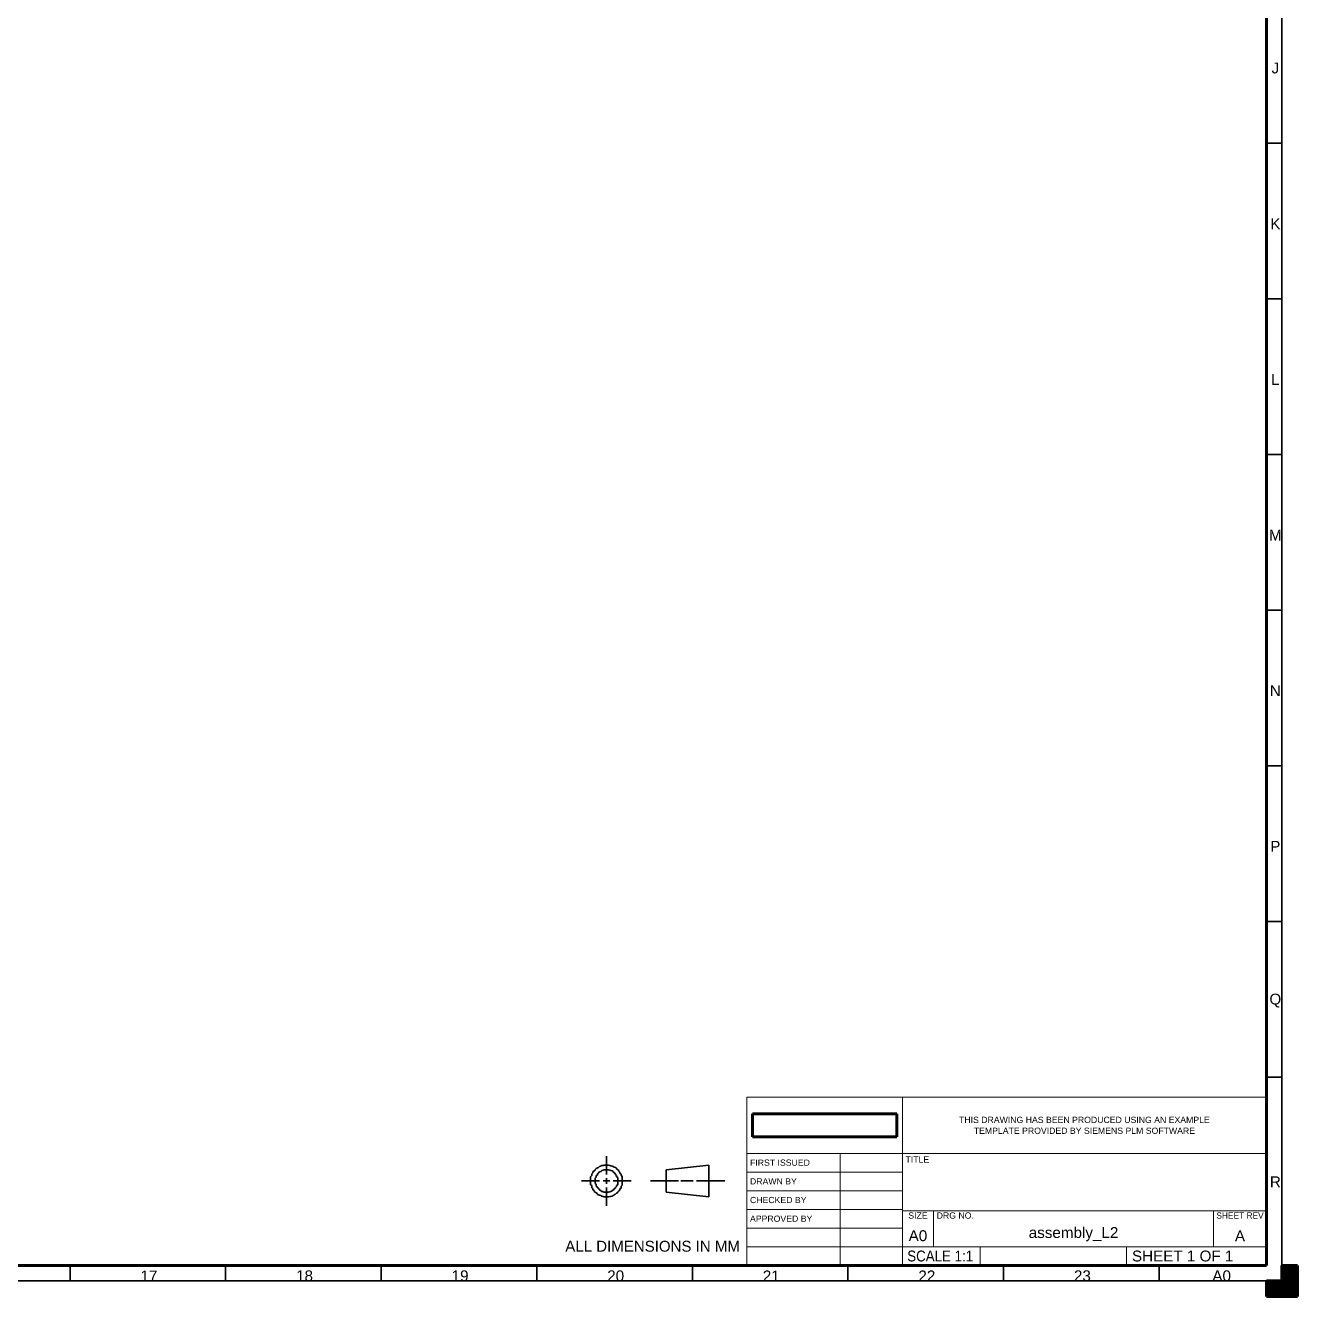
# Model space of a CAD drawing. Header units: millimetres. Extents: x 0 to 1189, y 0 to 841.
# Drawn here: x 780.2 to 1189, y 0 to 408.3 of the extents above; entities that cross this region are included whole.
import ezdxf

# ---------------------------------------------------------------- set-up
doc = ezdxf.new("R2010")
doc.units = ezdxf.units.MM
doc.layers.add('1', color=7, linetype='Continuous', true_color=0xffffff)
doc.layers.add('256', color=7, linetype='Continuous', true_color=0xffffff)
doc.styles.add('Arial', font='Arial')
picture_1 = doc.add_image_def('image1.jpg', size_in_pixel=(548, 87))

# ---------------------------------------------------------------- blocks, each defined once
blk = doc.blocks.new('HATCH5')
at = {"color": 18, "lineweight": 13}
for p, q in [((1184, 9.98988), (1189, 9.98988)), ((1184, 9.94755), (1189, 9.94755)), ((1184, 9.90522), (1189, 9.90522)), ((1184, 9.86289), (1189, 9.86289)), ((1184, 9.82056), (1189, 9.82056)), ((1184, 9.77823), (1189, 9.77823)), ((1184, 9.7359), (1189, 9.7359)), ((1184, 9.69357), (1189, 9.69357)), ((1184, 9.65124), (1189, 9.65124)), ((1184, 9.60891), (1189, 9.60891)), ((1184, 9.56658), (1189, 9.56658)), ((1184, 9.52425), (1189, 9.52425)), ((1184, 9.48192), (1189, 9.48192)), ((1184, 9.43959), (1189, 9.43959)), ((1184, 9.39726), (1189, 9.39726)), ((1184, 9.35493), (1189, 9.35493)), ((1184, 9.3126), (1189, 9.3126)), ((1184, 9.27027), (1189, 9.27027)), ((1184, 9.22794), (1189, 9.22794)), ((1184, 9.18561), (1189, 9.18561)), ((1184, 9.14328), (1189, 9.14328)), ((1184, 9.10095), (1189, 9.10095)), ((1184, 9.05862), (1189, 9.05862)), ((1184, 9.01629), (1189, 9.01629)), ((1184, 8.97396), (1189, 8.97396)), ((1184, 8.93163), (1189, 8.93163)), ((1184, 8.8893), (1189, 8.8893)), ((1184, 8.84697), (1189, 8.84697)), ((1184, 8.80464), (1189, 8.80464)), ((1184, 8.76231), (1189, 8.76231)), ((1184, 8.71998), (1189, 8.71998)), ((1184, 8.67765), (1189, 8.67765)), ((1184, 8.63532), (1189, 8.63532)), ((1184, 8.59299), (1189, 8.59299)), ((1184, 8.55066), (1189, 8.55066)), ((1184, 8.50833), (1189, 8.50833)), ((1184, 8.466), (1189, 8.466)), ((1184, 8.42367), (1189, 8.42367)), ((1184, 8.38134), (1189, 8.38134)), ((1184, 8.33901), (1189, 8.33901)), ((1184, 8.29668), (1189, 8.29668)), ((1184, 8.25435), (1189, 8.25435)), ((1184, 8.21202), (1189, 8.21202)), ((1179, 4.99494), (1189, 4.99494)), ((1179, 4.95261), (1189, 4.95261)), ((1179, 4.91028), (1189, 4.91028)), ((1179, 4.86795), (1189, 4.86795)), ((1179, 4.82562), (1189, 4.82562)), ((1179, 4.78329), (1189, 4.78329)), ((1179, 4.74096), (1189, 4.74096)), ((1179, 4.69863), (1189, 4.69863)), ((1179, 4.6563), (1189, 4.6563)), ((1179, 4.61397), (1189, 4.61397)), ((1179, 4.57164), (1189, 4.57164)), ((1179, 4.52931), (1189, 4.52931)), ((1179, 4.48698), (1189, 4.48698)), ((1179, 4.44465), (1189, 4.44465)), ((1179, 4.40232), (1189, 4.40232)), ((1179, 4.35999), (1189, 4.35999)), ((1179, 4.31766), (1189, 4.31766)), ((1179, 4.27533), (1189, 4.27533)), ((1179, 4.233), (1189, 4.233)), ((1179, 4.19067), (1189, 4.19067)), ((1179, 4.14834), (1189, 4.14834)), ((1179, 4.10601), (1189, 4.10601)), ((1184, 8.16969), (1189, 8.16969)), ((1184, 8.12736), (1189, 8.12736)), ((1184, 8.08503), (1189, 8.08503)), ((1184, 8.0427), (1189, 8.0427)), ((1184, 8.00037), (1189, 8.00037)), ((1184, 7.95804), (1189, 7.95804)), ((1184, 7.91571), (1189, 7.91571)), ((1184, 7.87338), (1189, 7.87338)), ((1184, 7.83105), (1189, 7.83105)), ((1184, 7.78872), (1189, 7.78872)), ((1184, 7.74639), (1189, 7.74639)), ((1184, 7.70406), (1189, 7.70406)), ((1184, 7.66173), (1189, 7.66173)), ((1184, 7.6194), (1189, 7.6194)), ((1184, 7.57707), (1189, 7.57707)), ((1184, 7.53474), (1189, 7.53474)), ((1184, 7.49241), (1189, 7.49241)), ((1184, 7.45008), (1189, 7.45008)), ((1184, 7.40775), (1189, 7.40775)), ((1184, 7.36542), (1189, 7.36542)), ((1184, 7.32309), (1189, 7.32309)), ((1184, 7.28076), (1189, 7.28076)), ((1184, 7.23843), (1189, 7.23843)), ((1184, 7.1961), (1189, 7.1961)), ((1184, 7.15377), (1189, 7.15377)), ((1184, 7.11144), (1189, 7.11144)), ((1184, 7.06911), (1189, 7.06911)), ((1184, 7.02678), (1189, 7.02678)), ((1184, 6.98445), (1189, 6.98445)), ((1184, 6.94212), (1189, 6.94212)), ((1184, 6.89979), (1189, 6.89979)), ((1184, 6.85746), (1189, 6.85746)), ((1184, 6.81513), (1189, 6.81513)), ((1184, 6.7728), (1189, 6.7728)), ((1184, 6.73047), (1189, 6.73047)), ((1184, 6.68814), (1189, 6.68814)), ((1184, 6.64581), (1189, 6.64581)), ((1184, 6.60348), (1189, 6.60348)), ((1184, 6.56115), (1189, 6.56115)), ((1184, 6.51882), (1189, 6.51882)), ((1184, 6.47649), (1189, 6.47649)), ((1184, 6.43416), (1189, 6.43416)), ((1184, 6.39183), (1189, 6.39183)), ((1184, 6.3495), (1189, 6.3495)), ((1184, 6.30717), (1189, 6.30717)), ((1184, 6.26484), (1189, 6.26484)), ((1184, 6.22251), (1189, 6.22251)), ((1184, 6.18018), (1189, 6.18018)), ((1184, 6.13785), (1189, 6.13785)), ((1184, 6.09552), (1189, 6.09552)), ((1184, 6.05319), (1189, 6.05319)), ((1184, 6.01086), (1189, 6.01086)), ((1184, 5.96853), (1189, 5.96853)), ((1184, 5.9262), (1189, 5.9262)), ((1184, 5.88387), (1189, 5.88387)), ((1184, 5.84154), (1189, 5.84154)), ((1184, 5.79921), (1189, 5.79921)), ((1184, 5.75688), (1189, 5.75688)), ((1184, 5.71455), (1189, 5.71455)), ((1184, 5.67222), (1189, 5.67222)), ((1184, 5.62989), (1189, 5.62989)), ((1184, 5.58756), (1189, 5.58756)), ((1184, 5.54523), (1189, 5.54523)), ((1184, 5.5029), (1189, 5.5029)), ((1184, 5.46057), (1189, 5.46057)), ((1184, 5.41824), (1189, 5.41824)), ((1184, 5.37591), (1189, 5.37591)), ((1184, 5.33358), (1189, 5.33358)), ((1184, 5.29125), (1189, 5.29125)), ((1184, 5.24892), (1189, 5.24892)), ((1184, 5.20659), (1189, 5.20659)), ((1184, 5.16426), (1189, 5.16426)), ((1184, 5.12193), (1189, 5.12193)), ((1184, 5.0796), (1189, 5.0796)), ((1184, 5.03727), (1189, 5.03727)), ((1179, 4.06368), (1189, 4.06368)), ((1179, 4.02135), (1189, 4.02135)), ((1179, 3.97902), (1189, 3.97902)), ((1179, 3.93669), (1189, 3.93669)), ((1179, 3.89436), (1189, 3.89436)), ((1179, 3.85203), (1189, 3.85203)), ((1179, 3.8097), (1189, 3.8097)), ((1179, 3.76737), (1189, 3.76737)), ((1179, 3.72504), (1189, 3.72504)), ((1179, 3.68271), (1189, 3.68271)), ((1179, 3.64038), (1189, 3.64038)), ((1179, 3.59805), (1189, 3.59805)), ((1179, 3.55572), (1189, 3.55572)), ((1179, 3.51339), (1189, 3.51339)), ((1179, 3.47106), (1189, 3.47106)), ((1179, 3.42873), (1189, 3.42873)), ((1179, 3.3864), (1189, 3.3864)), ((1179, 3.34407), (1189, 3.34407)), ((1179, 3.30174), (1189, 3.30174)), ((1179, 3.25941), (1189, 3.25941)), ((1179, 3.21708), (1189, 3.21708)), ((1179, 3.17475), (1189, 3.17475)), ((1179, 3.13242), (1189, 3.13242)), ((1179, 3.09009), (1189, 3.09009)), ((1179, 3.04776), (1189, 3.04776)), ((1179, 3.00543), (1189, 3.00543)), ((1179, 2.9631), (1189, 2.9631)), ((1179, 2.92077), (1189, 2.92077)), ((1179, 2.87844), (1189, 2.87844)), ((1179, 2.83611), (1189, 2.83611)), ((1179, 2.79378), (1189, 2.79378)), ((1179, 2.75145), (1189, 2.75145)), ((1179, 2.70912), (1189, 2.70912)), ((1179, 2.66679), (1189, 2.66679)), ((1179, 2.62446), (1189, 2.62446)), ((1179, 2.58213), (1189, 2.58213)), ((1179, 2.5398), (1189, 2.5398)), ((1179, 2.49747), (1189, 2.49747)), ((1179, 2.45514), (1189, 2.45514)), ((1179, 2.41281), (1189, 2.41281)), ((1179, 2.37048), (1189, 2.37048)), ((1179, 2.32815), (1189, 2.32815)), ((1179, 2.28582), (1189, 2.28582)), ((1179, 2.24349), (1189, 2.24349)), ((1179, 2.20116), (1189, 2.20116)), ((1179, 2.15883), (1189, 2.15883)), ((1179, 2.1165), (1189, 2.1165)), ((1179, 2.07417), (1189, 2.07417)), ((1179, 2.03184), (1189, 2.03184)), ((1179, 1.98951), (1189, 1.98951)), ((1179, 1.94718), (1189, 1.94718)), ((1179, 1.90485), (1189, 1.90485)), ((1179, 1.86252), (1189, 1.86252)), ((1179, 1.82019), (1189, 1.82019)), ((1179, 1.77786), (1189, 1.77786)), ((1179, 1.73553), (1189, 1.73553)), ((1179, 1.6932), (1189, 1.6932)), ((1179, 1.65087), (1189, 1.65087)), ((1179, 1.60854), (1189, 1.60854)), ((1179, 1.56621), (1189, 1.56621)), ((1179, 1.52388), (1189, 1.52388)), ((1179, 1.48155), (1189, 1.48155)), ((1179, 1.43922), (1189, 1.43922)), ((1179, 1.39689), (1189, 1.39689)), ((1179, 1.35456), (1189, 1.35456)), ((1179, 1.31223), (1189, 1.31223)), ((1179, 1.2699), (1189, 1.2699)), ((1179, 1.22757), (1189, 1.22757)), ((1179, 1.18524), (1189, 1.18524)), ((1179, 1.14291), (1189, 1.14291)), ((1179, 1.10058), (1189, 1.10058)), ((1179, 1.05825), (1189, 1.05825)), ((1179, 1.01592), (1189, 1.01592)), ((1179, 0.97359), (1189, 0.97359)), ((1179, 0.93126), (1189, 0.93126)), ((1179, 0.88893), (1189, 0.88893)), ((1179, 0.8466), (1189, 0.8466)), ((1179, 0.80427), (1189, 0.80427)), ((1179, 0.76194), (1189, 0.76194)), ((1179, 0.71961), (1189, 0.71961)), ((1179, 0.67728), (1189, 0.67728)), ((1179, 0.63495), (1189, 0.63495)), ((1179, 0.59262), (1189, 0.59262)), ((1179, 0.55029), (1189, 0.55029)), ((1179, 0.50796), (1189, 0.50796)), ((1179, 0.46563), (1189, 0.46563)), ((1179, 0.4233), (1189, 0.4233)), ((1179, 0.38097), (1189, 0.38097)), ((1179, 0.33864), (1189, 0.33864)), ((1179, 0.29631), (1189, 0.29631)), ((1179, 0.25398), (1189, 0.25398)), ((1179, 0.21165), (1189, 0.21165)), ((1179, 0.16932), (1189, 0.16932)), ((1179, 0.12699), (1189, 0.12699)), ((1179, 0.08466), (1189, 0.08466)), ((1179, 0.04233), (1189, 0.04233)), ((1179, 0), (1189, 0))]:
    blk.add_line(p, q, dxfattribs=at)
blk = doc.blocks.new('3RDANG')
at = {"layer": '1', "color": 18, "linetype": 'Continuous', "lineweight": 35}
for p, q in [((0.173228, 0.629921), (0.173228, 1)), ((0.141732, 0.811024), (0.133858, 0.80315)), ((0.133858, 0.80315), (0.133858, 0.795276)), ((0.149606, 0.811024), (0.141732, 0.811024)), ((0.15748, 0.818898), (0.149606, 0.811024)), ((0.165354, 0.818898), (0.15748, 0.818898)), ((0.173228, 0.818898), (0.165354, 0.818898)), ((0.181102, 0.818898), (0.173228, 0.818898)), ((0.188976, 0.818898), (0.181102, 0.818898)), ((0.19685, 0.811024), (0.188976, 0.818898)), ((0.204724, 0.80315), (0.19685, 0.811024)), ((0.212598, 0.795276), (0.204724, 0.80315)), ((0.889764, 0.818898), (0.590551, 0.724409)), ((0.889764, 0.181102), (0.889764, 0.818898)), ((0.094488, 0.716535), (0.086614, 0.700787)), ((0.102362, 0.748031), (0.094488, 0.732283)), ((0.094488, 0.732283), (0.094488, 0.716535)), ((0.110236, 0.76378), (0.102362, 0.748031)), ((0.11811, 0.771654), (0.110236, 0.76378)), ((0.125984, 0.787402), (0.11811, 0.771654)), ((0.133858, 0.795276), (0.125984, 0.787402)), ((0.149606, 0.716535), (0.141732, 0.708661)), ((0.15748, 0.724409), (0.149606, 0.716535)), ((0.149606, 0.716535), (0.149606, 0.716535)), ((0.165354, 0.724409), (0.15748, 0.724409)), ((0.173228, 0.724409), (0.165354, 0.724409)), ((0.181102, 0.724409), (0.173228, 0.724409)), ((0.173228, 0.724409), (0.173228, 0.724409)), ((0.188976, 0.724409), (0.181102, 0.724409)), ((0.19685, 0.716535), (0.188976, 0.724409)), ((0.188976, 0.724409), (0.188976, 0.724409)), ((0.204724, 0.708661), (0.19685, 0.716535)), ((0.220472, 0.787402), (0.212598, 0.795276)), ((0.228346, 0.779528), (0.220472, 0.787402)), ((0.23622, 0.771654), (0.228346, 0.779528)), ((0.244094, 0.755906), (0.23622, 0.771654)), ((0.244094, 0.740157), (0.244094, 0.755906)), ((0.251969, 0.724409), (0.244094, 0.740157)), ((0.259843, 0.708661), (0.251969, 0.724409)), ((0.590551, 0.724409), (0.590551, 0.275591)), ((0.07874, 0.661417), (0.070866, 0.645669)), ((0.070866, 0.645669), (0.070866, 0.622047)), ((0.086614, 0.700787), (0.07874, 0.685039)), ((0.07874, 0.685039), (0.07874, 0.661417)), ((0.11811, 0.653543), (0.110236, 0.645669)), ((0.110236, 0.645669), (0.110236, 0.629921)), ((0.110236, 0.629921), (0.110236, 0.614173)), ((0.125984, 0.677165), (0.11811, 0.669291)), ((0.11811, 0.669291), (0.11811, 0.653543)), ((0.133858, 0.692913), (0.125984, 0.685039)), ((0.125984, 0.685039), (0.125984, 0.677165)), ((0.141732, 0.700787), (0.133858, 0.692913)), ((0.141732, 0.708661), (0.141732, 0.700787)), ((0.212598, 0.700787), (0.204724, 0.708661)), ((0.204724, 0.708661), (0.204724, 0.708661)), ((0.220472, 0.692913), (0.212598, 0.700787)), ((0.220472, 0.677165), (0.220472, 0.692913)), ((0.228346, 0.669291), (0.220472, 0.677165)), ((0.228346, 0.661417), (0.228346, 0.669291)), ((0.23622, 0.645669), (0.228346, 0.661417)), ((0.23622, 0.637795), (0.23622, 0.645669)), ((0.23622, 0.622047), (0.23622, 0.637795)), ((0.259843, 0.692913), (0.259843, 0.708661)), ((0.267717, 0.677165), (0.259843, 0.692913)), ((0.267717, 0.653543), (0.267717, 0.677165)), ((0.275591, 0.637795), (0.267717, 0.653543)), ((0.275591, 0.614173), (0.275591, 0.637795)), ((0.070866, 0.606299), (0.062992, 0.582677)), ((0.062992, 0.582677), (0.062992, 0.559055)), ((0.062992, 0.559055), (0.062992, 0.535433)), ((0.062992, 0.535433), (0.062992, 0.519685)), ((0.070866, 0.622047), (0.070866, 0.606299)), ((0.102362, 0.574803), (0.094488, 0.559055)), ((0.094488, 0.559055), (0.094488, 0.543307)), ((0.094488, 0.543307), (0.094488, 0.527559)), ((0.110236, 0.614173), (0.102362, 0.606299)), ((0.102362, 0.606299), (0.102362, 0.590551)), ((0.102362, 0.590551), (0.102362, 0.574803)), ((0.173228, 0.440945), (0.173228, 0.559055)), ((0.244094, 0.606299), (0.23622, 0.622047)), ((0.244094, 0.598425), (0.244094, 0.606299)), ((0.244094, 0.582677), (0.244094, 0.598425)), ((0.251969, 0.566929), (0.244094, 0.582677)), ((0.251969, 0.551181), (0.251969, 0.566929)), ((0.251969, 0.535433), (0.251969, 0.551181)), ((0.251969, 0.519685), (0.251969, 0.535433)), ((0.283465, 0.590551), (0.275591, 0.614173)), ((0.283465, 0.574803), (0.283465, 0.590551)), ((0.283465, 0.551181), (0.283465, 0.574803)), ((0.283465, 0.527559), (0.283465, 0.551181)), ((0.125984, 0.503937), (0, 0.503937)), ((0.062992, 0.519685), (0.062992, 0.496063)), ((0.062992, 0.496063), (0.062992, 0.472441)), ((0.062992, 0.472441), (0.062992, 0.448819)), ((0.062992, 0.448819), (0.062992, 0.425197)), ((0.094488, 0.527559), (0.094488, 0.511811)), ((0.094488, 0.511811), (0.094488, 0.496063)), ((0.094488, 0.496063), (0.094488, 0.480315)), ((0.094488, 0.480315), (0.094488, 0.464567)), ((0.094488, 0.464567), (0.094488, 0.448819)), ((0.094488, 0.448819), (0.102362, 0.433071)), ((0.19685, 0.503937), (0.149606, 0.503937)), ((0.346457, 0.503937), (0.220472, 0.503937)), ((0.251969, 0.503937), (0.251969, 0.519685)), ((0.251969, 0.488189), (0.251969, 0.503937)), ((0.251969, 0.472441), (0.251969, 0.488189)), ((0.251969, 0.456693), (0.251969, 0.472441)), ((0.251969, 0.440945), (0.251969, 0.456693)), ((0.283465, 0.503937), (0.283465, 0.527559)), ((0.283465, 0.480315), (0.283465, 0.503937)), ((0.283465, 0.464567), (0.283465, 0.480315)), ((0.283465, 0.440945), (0.283465, 0.464567)), ((0.480315, 0.503937), (0.677165, 0.503937)), ((0.692913, 0.503937), (0.779528, 0.503937)), ((1, 0.503937), (0.80315, 0.503937)), ((0.062992, 0.425197), (0.070866, 0.409449)), ((0.070866, 0.409449), (0.070866, 0.385827)), ((0.070866, 0.385827), (0.070866, 0.362205)), ((0.070866, 0.362205), (0.07874, 0.346457)), ((0.102362, 0.433071), (0.102362, 0.417323)), ((0.102362, 0.417323), (0.102362, 0.401575)), ((0.102362, 0.401575), (0.102362, 0.393701)), ((0.102362, 0.393701), (0.110236, 0.377953)), ((0.110236, 0.377953), (0.110236, 0.362205)), ((0.110236, 0.362205), (0.11811, 0.354331)), ((0.173228, 0), (0.173228, 0.370079)), ((0.23622, 0.370079), (0.244094, 0.385827)), ((0.23622, 0.354331), (0.23622, 0.370079)), ((0.244094, 0.409449), (0.251969, 0.425197)), ((0.244094, 0.393701), (0.244094, 0.409449)), ((0.244094, 0.385827), (0.244094, 0.393701)), ((0.251969, 0.425197), (0.251969, 0.440945)), ((0.275591, 0.393701), (0.283465, 0.417323)), ((0.275591, 0.377953), (0.275591, 0.393701)), ((0.275591, 0.354331), (0.275591, 0.377953)), ((0.283465, 0.417323), (0.283465, 0.440945)), ((0.07874, 0.346457), (0.07874, 0.322835)), ((0.07874, 0.322835), (0.086614, 0.307087)), ((0.086614, 0.307087), (0.086614, 0.291339)), ((0.086614, 0.291339), (0.094488, 0.275591)), ((0.094488, 0.275591), (0.102362, 0.259843)), ((0.11811, 0.354331), (0.11811, 0.338583)), ((0.11811, 0.338583), (0.125984, 0.330709)), ((0.125984, 0.330709), (0.125984, 0.322835)), ((0.125984, 0.322835), (0.133858, 0.307087)), ((0.133858, 0.307087), (0.133858, 0.299213)), ((0.133858, 0.299213), (0.141732, 0.291339)), ((0.141732, 0.291339), (0.149606, 0.291339)), ((0.149606, 0.291339), (0.149606, 0.283465)), ((0.149606, 0.283465), (0.15748, 0.275591)), ((0.15748, 0.275591), (0.165354, 0.275591)), ((0.165354, 0.275591), (0.165354, 0.275591)), ((0.165354, 0.275591), (0.173228, 0.275591)), ((0.173228, 0.275591), (0.181102, 0.275591)), ((0.181102, 0.275591), (0.181102, 0.275591)), ((0.181102, 0.275591), (0.188976, 0.275591)), ((0.188976, 0.275591), (0.19685, 0.283465)), ((0.19685, 0.283465), (0.204724, 0.291339)), ((0.19685, 0.283465), (0.19685, 0.283465)), ((0.204724, 0.291339), (0.212598, 0.299213)), ((0.212598, 0.307087), (0.220472, 0.314961)), ((0.212598, 0.299213), (0.212598, 0.307087)), ((0.220472, 0.322835), (0.228346, 0.330709)), ((0.220472, 0.314961), (0.220472, 0.322835)), ((0.228346, 0.346457), (0.23622, 0.354331)), ((0.228346, 0.330709), (0.228346, 0.346457)), ((0.244094, 0.251969), (0.251969, 0.267717)), ((0.251969, 0.283465), (0.259843, 0.299213)), ((0.251969, 0.267717), (0.251969, 0.283465)), ((0.259843, 0.299213), (0.267717, 0.314961)), ((0.267717, 0.338583), (0.275591, 0.354331)), ((0.267717, 0.314961), (0.267717, 0.338583)), ((0.590551, 0.275591), (0.889764, 0.181102)), ((0.102362, 0.259843), (0.110236, 0.244094)), ((0.110236, 0.244094), (0.110236, 0.228346)), ((0.110236, 0.228346), (0.11811, 0.220472)), ((0.11811, 0.220472), (0.125984, 0.212598)), ((0.125984, 0.212598), (0.133858, 0.204724)), ((0.133858, 0.204724), (0.141732, 0.19685)), ((0.141732, 0.19685), (0.149606, 0.188976)), ((0.149606, 0.188976), (0.15748, 0.181102)), ((0.15748, 0.181102), (0.165354, 0.181102)), ((0.165354, 0.181102), (0.173228, 0.181102)), ((0.173228, 0.181102), (0.181102, 0.181102)), ((0.181102, 0.181102), (0.188976, 0.181102)), ((0.188976, 0.181102), (0.19685, 0.188976)), ((0.19685, 0.188976), (0.204724, 0.188976)), ((0.204724, 0.188976), (0.212598, 0.19685)), ((0.212598, 0.19685), (0.220472, 0.204724)), ((0.220472, 0.204724), (0.228346, 0.212598)), ((0.228346, 0.228346), (0.23622, 0.23622)), ((0.228346, 0.212598), (0.228346, 0.228346)), ((0.23622, 0.23622), (0.244094, 0.251969))]:
    blk.add_line(p, q, dxfattribs=at)
blk = doc.blocks.new('TabularNote1')
at = {"layer": '1', "color": 18, "linetype": 'Continuous', "lineweight": 35, "xscale": 46, "yscale": 16}
blk.add_blockref('3RDANG', (-52.996094, 19), dxfattribs=at)
at = {"layer": '1', "color": 18, "linetype": 'Continuous', "lineweight": 13, "char_height": 3.5, "line_spacing_factor": 1.047437, "style": 'Arial'}
for s, insert, attachment_point in [('\\fArial|b0|i0;\\W1.0000;                                ', (-30, 27), 5), ('\\fArial|b0|i0;\\W0.9888;ALL DIMENSIONS IN MM', (-58.244637, 6), 4)]:
    blk.add_mtext(s, dxfattribs=dict(at, insert=insert, attachment_point=attachment_point))
blk = doc.blocks.new('TabularNote2')
at = {"layer": '256', "color": 18, "linetype": 'Continuous', "lineweight": 18}
for p, q in [((-117, 54), (-107, 54)), ((-117, 54), (-117, 36)), ((-107, 54), (-92, 54)), ((-92, 54), (-45, 54)), ((-45, 54), (-17, 54)), ((-17, 54), (0, 54)), ((0, 54), (0, 36)), ((-117, 36), (-107, 36)), ((-117, 36), (-117, 33)), ((-117, 33), (-117, 17.5)), ((-107, 36), (-92, 36)), ((-92, 36), (-45, 36)), ((-45, 36), (-17, 36)), ((-17, 36), (0, 36)), ((0, 36), (0, 33)), ((0, 33), (0, 17.5)), ((-117, 17.5), (-107, 17.5)), ((-117, 17.5), (-117, 14)), ((-107, 17.5), (-92, 17.5)), ((-107, 17.5), (-107, 14)), ((-92, 17.5), (-45, 17.5)), ((-45, 17.5), (-17, 17.5)), ((-17, 17.5), (0, 17.5)), ((-17, 17.5), (-17, 14)), ((0, 17.5), (0, 14)), ((-117, 14), (-117, 6)), ((-107, 14), (-107, 6)), ((-17, 14), (-17, 6)), ((0, 14), (0, 6)), ((-117, 6), (-107, 6)), ((-117, 6), (-117, 0)), ((-107, 6), (-92, 6)), ((-92, 6), (-45, 6)), ((-92, 6), (-92, 0)), ((-45, 6), (-17, 6)), ((-45, 6), (-45, 0)), ((-17, 6), (0, 6)), ((0, 6), (0, 0)), ((-117, 0), (-107, 0)), ((-107, 0), (-92, 0)), ((-92, 0), (-45, 0)), ((-45, 0), (-17, 0)), ((-17, 0), (0, 0))]:
    blk.add_line(p, q, dxfattribs=at)
at = {"layer": '1', "color": 18, "linetype": 'Continuous', "lineweight": 13, "line_spacing_factor": 1.047437, "style": 'Arial'}
for s, insert, char_height, attachment_point in [('\\fArial|b0|i0;\\W1.0000;THIS DRAWING HAS BEEN PRODUCED USING AN EXAMPLE\\PTEMPLATE PROVIDED BY SIEMENS PLM SOFTWARE', (-58.5, 45), 2, 5), ('\\fArial|b0|i0;\\W1.0000;TITLE', (-115.975, 35), 2, 1), ('\\fArial|b0|i0;\\W1.0000;SIZE', (-112, 15), 2, 8), ('\\fArial|b0|i0;\\W1.0000;DRG NO.', (-105.975, 15), 2, 7), ('\\fArial|b0|i0;\\W0.9603;SHEET REV', (-8.5, 15), 2, 8), ('\\fArial|b0|i0;\\W1.0000;assembly_L2', (-62, 7.75), 3.5, 8), ('\\fArial|b0|i0;\\W1.0000;A0', (-112, 7.75), 3.5, 8), ('\\fArial|b0|i0;\\W1.0000;A', (-8.5, 7.75), 3.5, 8), ('\\fArial|b0|i0;\\W0.8759;SCALE 1:1', (-115.442, 3), 3.5, 4), ('\\fArial|b0|i0;\\W1.0000;SHEET 1 OF 1', (-43.225, 3), 3.5, 4)]:
    blk.add_mtext(s, dxfattribs=dict(at, insert=insert, char_height=char_height, attachment_point=attachment_point))
blk = doc.blocks.new('TabularNote3')
at = {"layer": '256', "color": 18, "linetype": 'Continuous', "lineweight": 18}
for p, q in [((-50, 54), (-20, 54)), ((-50, 54), (-50, 36)), ((-20, 54), (0, 54)), ((0, 54), (0, 36)), ((-50, 36), (-20, 36)), ((-50, 36), (-50, 30)), ((-20, 36), (0, 36)), ((-20, 36), (-20, 30)), ((0, 36), (0, 30)), ((-50, 30), (-20, 30)), ((-50, 30), (-50, 24)), ((-20, 30), (0, 30)), ((-20, 30), (-20, 24)), ((0, 30), (0, 24)), ((-50, 24), (-20, 24)), ((-50, 24), (-50, 18)), ((-20, 24), (0, 24)), ((-20, 24), (-20, 18)), ((0, 24), (0, 18)), ((-50, 18), (-20, 18)), ((-50, 18), (-50, 12)), ((-20, 18), (0, 18)), ((-20, 18), (-20, 12)), ((0, 18), (0, 12)), ((-50, 12), (-20, 12)), ((-50, 12), (-50, 6)), ((-20, 12), (0, 12)), ((-20, 12), (-20, 6)), ((0, 12), (0, 6)), ((-50, 6), (-20, 6)), ((-50, 6), (-50, 0)), ((-20, 6), (0, 6)), ((-20, 6), (-20, 0)), ((0, 6), (0, 0)), ((-50, 0), (-20, 0)), ((-20, 0), (0, 0))]:
    blk.add_line(p, q, dxfattribs=at)
at = {"layer": '1', "color": 18, "linetype": 'Continuous', "lineweight": 13, "char_height": 2, "attachment_point": 4, "line_spacing_factor": 1.047437, "style": 'Arial'}
for s, insert in [('\\fArial|b0|i0;\\W1.0000;FIRST ISSUED', (-48.975, 33)), ('\\fArial|b0|i0;\\W1.0000;DRAWN BY', (-48.975, 27)), ('\\fArial|b0|i0;\\W1.0000;CHECKED BY', (-48.975, 21)), ('\\fArial|b0|i0;\\W1.0000;APPROVED BY', (-48.975, 15))]:
    blk.add_mtext(s, dxfattribs=dict(at, insert=insert))

msp = doc.modelspace()

# ---------------------------------------------------------------- linework, layer by layer
at = {"layer": '256', "color": 18, "linetype": 'Continuous', "lineweight": 35}
for p, q in [((1184, 836), (1184, 5)), ((1179, 370.5), (1184, 370.5)), ((1179, 320.5), (1184, 320.5)), ((1179, 270.5), (1184, 270.5)), ((1179, 220.5), (1184, 220.5)), ((1179, 170.5), (1184, 170.5)), ((1179, 120.5), (1184, 120.5)), ((1179, 70.5), (1184, 70.5)), ((794.5, 10), (794.5, 5)), ((844.5, 10), (844.5, 5)), ((894.5, 10), (894.5, 5)), ((944.5, 10), (944.5, 5)), ((994.5, 10), (994.5, 5)), ((1044.5, 10), (1044.5, 5)), ((1094.5, 10), (1094.5, 5)), ((1144.5, 10), (1144.5, 5)), ((1184, 5), (15, 5))]:
    msp.add_line(p, q, dxfattribs=at)
at = {"layer": '256', "color": 18, "linetype": 'Continuous', "lineweight": 70}
for p, q in [((1179, 831), (1179, 10)), ((1179, 10), (20, 10)), ((1184, 10), (1189, 10)), ((1184, 5), (1184, 10)), ((1189, 10), (1189, 0)), ((1179, 5), (1184, 5)), ((1179, 0), (1179, 5)), ((1189, 0), (1179, 0))]:
    msp.add_line(p, q, dxfattribs=at)

# ---------------------------------------------------------------- block references
at = {"layer": '256', "color": 163, "linetype": 'Continuous', "lineweight": 18}
for name, p in [('TabularNote3', (1062, 10)), ('TabularNote2', (1179, 10)), ('TabularNote1', (1011.90429, 10.133555))]:
    msp.add_blockref(name, p, dxfattribs=at)
at = {"layer": '256', "color": 18, "linetype": 'Continuous', "lineweight": 35}
msp.add_blockref('HATCH5', (0, 0), dxfattribs=at)

# ---------------------------------------------------------------- texts
at = {"layer": '256', "color": 18, "linetype": 'Continuous', "lineweight": 13, "char_height": 3.5, "attachment_point": 7, "line_spacing_factor": 1.047437, "style": 'Arial'}
for s, insert in [('\\fArial|b0|i0;\\W1.0000;J', (1180.638126, 392.871365)), ('\\fArial|b0|i0;\\W1.0000;K', (1180.229872, 342.871365)), ('\\fArial|b0|i0;\\W1.0000;L', (1180.500848, 292.871365)), ('\\fArial|b0|i0;\\W1.0000;M', (1179.824006, 242.871365)), ('\\fArial|b0|i0;\\W1.0000;N', (1180.094982, 192.871365)), ('\\fArial|b0|i0;\\W1.0000;P', (1180.229872, 142.871365)), ('\\fArial|b0|i0;\\W1.0000;Q', (1179.958897, 92.840328)), ('\\fArial|b0|i0;\\W1.0000;R', (1180.094982, 35.121365)), ('\\fArial|b0|i0;\\W1.0000;17', (817.141196, 4.864203)), ('\\fArial|b0|i0;\\W1.0000;18', (867.141196, 4.864203)), ('\\fArial|b0|i0;\\W1.0000;19', (917.141196, 4.864203)), ('\\fArial|b0|i0;\\W1.0000;20', (967.141196, 4.864203)), ('\\fArial|b0|i0;\\W1.0000;21', (1017.141196, 4.864203)), ('\\fArial|b0|i0;\\W1.0000;22', (1067.141196, 4.864203)), ('\\fArial|b0|i0;\\W1.0000;23', (1117.141196, 4.864203)), ('\\fArial|b0|i0;\\W1.0000;A0', (1161.62022, 4.864203))]:
    msp.add_mtext(s, dxfattribs=dict(at, insert=insert))

# ---------------------------------------------------------------- pictures from other files: only their frames are drawn
at = {"layer": '1', "color": 163, "linetype": 'Continuous', "lineweight": 70}
image = msp.add_image(picture_1, insert=(1013.801332, 51.317), size_in_units=(46.397335, 7.366), dxfattribs=at)
image.dxf.flags = 7

doc.saveas('drawing.dxf')
